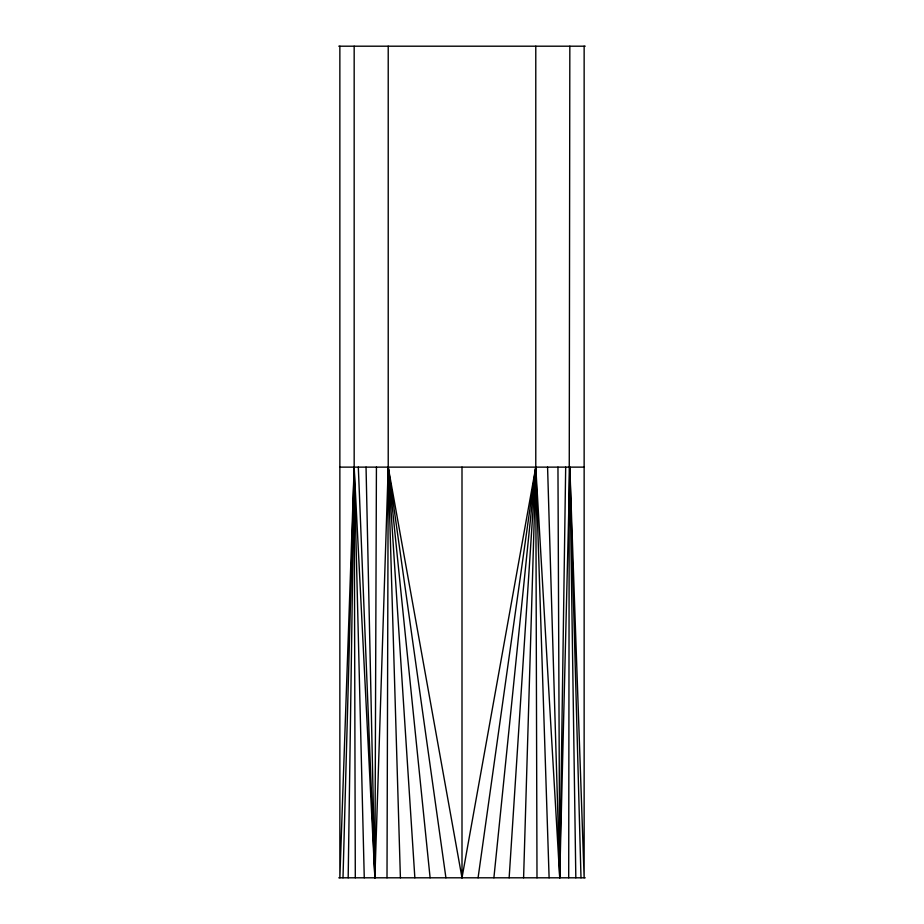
<?xml version="1.0" encoding="UTF-8"?>
<svg xmlns="http://www.w3.org/2000/svg" width="924" height="924" viewBox="0 0 924 924"><rect width="100%" height="100%" fill="white"/><g stroke="black" fill="none" stroke-linecap="round" stroke-linejoin="round"><path stroke-width="1.39" d="M387.006 877.8L388.219 467.128L388.219 46.2M568.699 877.8L569.831 46.2M354.169 46.2L354.169 467.128L374.89 877.8L376.426 467.128M348.175 877.8L354.169 467.128L364.264 877.8M535.781 46.2L535.781 467.128L559.736 877.8L565.684 467.128M547.574 467.128L559.736 877.8L569.831 467.128L584.141 877.8L584.141 46.2M343 877.8L354.169 467.128L355.301 877.8M523.596 877.8L535.781 467.128L462 877.8L388.219 467.128L374.89 877.8L358.316 467.128M354.169 467.128L339.859 877.8L339.859 46.2M509.147 877.8L535.781 467.128L549.11 877.8M493.89 877.8L535.781 467.128L536.994 877.8M478.078 877.8L535.781 467.128M338.796 46.2L585.204 46.2M339.859 467.128L584.141 467.128M338.796 877.8L585.204 877.8M445.922 877.8L388.219 467.128L400.404 877.8M430.11 877.8L388.219 467.128L414.853 877.8M581 877.8L569.831 467.128L575.825 877.8M366.043 467.128L374.89 877.8M557.957 467.128L559.736 877.8M462 467.128L462 877.8"/></g></svg>
